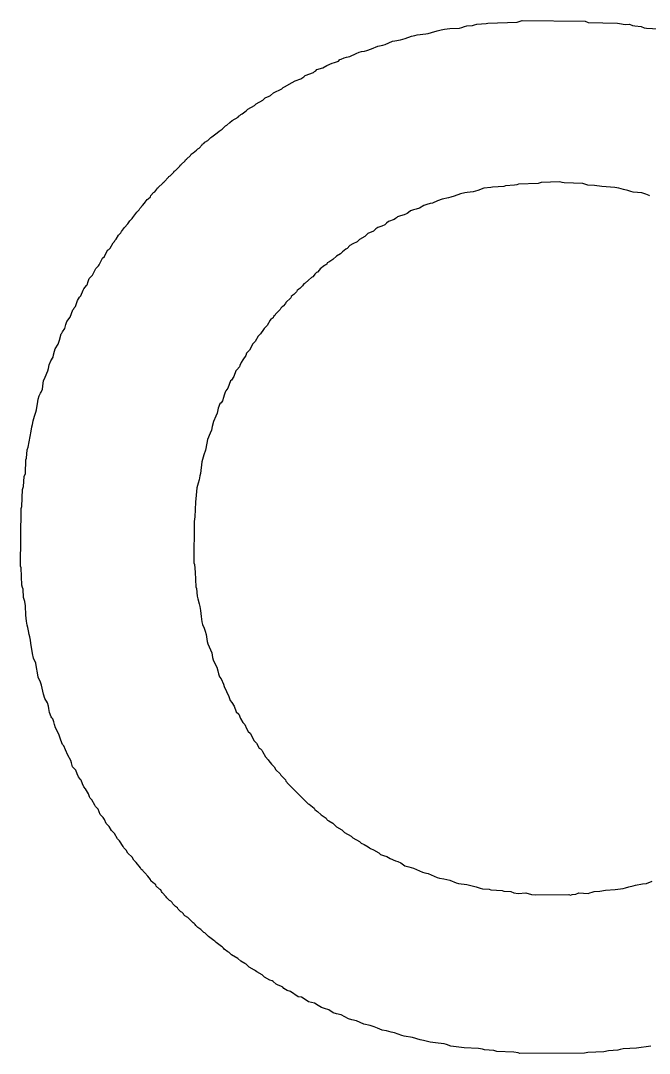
# Model space of a CAD drawing. Header units: inches. Extents: x -0.3 to 12.2, y -3.2 to 4.4.
# Drawn here: x 3.3402 to 3.4008, y 1.6955 to 1.7949 of the extents above; entities that cross this region are included whole.
import ezdxf

# ---------------------------------------------------------------- set-up
doc = ezdxf.new("R2010")
doc.units = ezdxf.units.IN
doc.header["$MEASUREMENT"] = 0
doc.layers.add('Board Layer Stack Bottom Overlay', color=54, linetype='Continuous')

msp = doc.modelspace()

# ---------------------------------------------------------------- linework, layer by layer
at = {"layer": 'Board Layer Stack Bottom Overlay'}
for p, q in [((3.384146, 1.794607), (3.385055, 1.794664)), ((3.385055, 1.794664), (3.385225, 1.794721)), ((3.385225, 1.794721), (3.388037, 1.794806)), ((3.388037, 1.794806), (3.38852, 1.794948)), ((3.38852, 1.794948), (3.394599, 1.794891)), ((3.394599, 1.794891), (3.394884, 1.794778)), ((3.394884, 1.794778), (3.397724, 1.794721)), ((3.397724, 1.794721), (3.397895, 1.794664)), ((3.397895, 1.794664), (3.398435, 1.794579)), ((3.378407, 1.793585), (3.379231, 1.79367)), ((3.379231, 1.79367), (3.379458, 1.793727)), ((3.379458, 1.793727), (3.379771, 1.793812)), ((3.379771, 1.793812), (3.380339, 1.793982)), ((3.380339, 1.793982), (3.380708, 1.794068)), ((3.380708, 1.794068), (3.381049, 1.794124)), ((3.381049, 1.794124), (3.38156, 1.794181)), ((3.38156, 1.794181), (3.38247, 1.794238)), ((3.38247, 1.794238), (3.382697, 1.794295)), ((3.382697, 1.794295), (3.382953, 1.79438)), ((3.382953, 1.79438), (3.38318, 1.794437)), ((3.38318, 1.794437), (3.383748, 1.794494)), ((3.383748, 1.794494), (3.383918, 1.79455)), ((3.383918, 1.79455), (3.384146, 1.794607)), ((3.398435, 1.794579), (3.398861, 1.794607)), ((3.398861, 1.794607), (3.399145, 1.794494)), ((3.399145, 1.794494), (3.399372, 1.794437)), ((3.399372, 1.794437), (3.399997, 1.79438)), ((3.399997, 1.79438), (3.400281, 1.794266)), ((3.400281, 1.794266), (3.400508, 1.79421)), ((3.400508, 1.79421), (3.401645, 1.794153)), ((3.375084, 1.79259), (3.375311, 1.792647)), ((3.375311, 1.792647), (3.376021, 1.79296)), ((3.376021, 1.79296), (3.376248, 1.793017)), ((3.376248, 1.793017), (3.376788, 1.793102)), ((3.376788, 1.793102), (3.377243, 1.793215)), ((3.377243, 1.793215), (3.377868, 1.793443)), ((3.377868, 1.793443), (3.37818, 1.793528)), ((3.37818, 1.793528), (3.378407, 1.793585)), ((3.371902, 1.791511), (3.372527, 1.791795)), ((3.372527, 1.791795), (3.372811, 1.791909)), ((3.372811, 1.791909), (3.373038, 1.791965)), ((3.373038, 1.791965), (3.373322, 1.792022)), ((3.373322, 1.792022), (3.37355, 1.792079)), ((3.37355, 1.792079), (3.374004, 1.79225)), ((3.374004, 1.79225), (3.374601, 1.792505)), ((3.374601, 1.792505), (3.375084, 1.79259)), ((3.369715, 1.79063), (3.370226, 1.790858)), ((3.370226, 1.790858), (3.370453, 1.790914)), ((3.370453, 1.790914), (3.370823, 1.791056)), ((3.370823, 1.791056), (3.370965, 1.791198)), ((3.370965, 1.791198), (3.371078, 1.791255)), ((3.371078, 1.791255), (3.371362, 1.791369)), ((3.371362, 1.791369), (3.371589, 1.791426)), ((3.371589, 1.791426), (3.371902, 1.791511)), ((3.367499, 1.789551), (3.367612, 1.789664)), ((3.367612, 1.789664), (3.368408, 1.789948)), ((3.368408, 1.789948), (3.368522, 1.790062)), ((3.368522, 1.790062), (3.368635, 1.790119)), ((3.368635, 1.790119), (3.368749, 1.790233)), ((3.368749, 1.790233), (3.369317, 1.790403)), ((3.369317, 1.790403), (3.369715, 1.79063)), ((3.365624, 1.788585), (3.366363, 1.788983)), ((3.366363, 1.788983), (3.366647, 1.789153)), ((3.366647, 1.789153), (3.367186, 1.789352)), ((3.367186, 1.789352), (3.367499, 1.789551)), ((3.363749, 1.787505), (3.364147, 1.787676)), ((3.364147, 1.787676), (3.36426, 1.787733)), ((3.36426, 1.787733), (3.364573, 1.787988)), ((3.364573, 1.787988), (3.365368, 1.788386)), ((3.365368, 1.788386), (3.36551, 1.788528)), ((3.36551, 1.788528), (3.365624, 1.788585)), ((3.362102, 1.786426), (3.362726, 1.786767)), ((3.362726, 1.786767), (3.362897, 1.786937)), ((3.362897, 1.786937), (3.363522, 1.787278)), ((3.363522, 1.787278), (3.363749, 1.787505)), ((3.361164, 1.785659), (3.361193, 1.785744)), ((3.361193, 1.785744), (3.361306, 1.785801)), ((3.361306, 1.785801), (3.36142, 1.785915)), ((3.36142, 1.785915), (3.361533, 1.785972)), ((3.361533, 1.785972), (3.361931, 1.786256)), ((3.361931, 1.786256), (3.362102, 1.786426)), ((3.359602, 1.784494), (3.359942, 1.784835)), ((3.359942, 1.784835), (3.360056, 1.784892)), ((3.360056, 1.784892), (3.360369, 1.785148)), ((3.360369, 1.785148), (3.360568, 1.785346)), ((3.360568, 1.785346), (3.361164, 1.785659)), ((3.358238, 1.783415), (3.358522, 1.783699)), ((3.358522, 1.783699), (3.358636, 1.783756)), ((3.358636, 1.783756), (3.359147, 1.784153)), ((3.359147, 1.784153), (3.359318, 1.784324)), ((3.359318, 1.784324), (3.359602, 1.784494)), ((3.357386, 1.782676), (3.357698, 1.782989)), ((3.357698, 1.782989), (3.357727, 1.783074)), ((3.357727, 1.783074), (3.35784, 1.783131)), ((3.35784, 1.783131), (3.357954, 1.783244)), ((3.357954, 1.783244), (3.358238, 1.783415)), ((3.356193, 1.781597), (3.356562, 1.781966)), ((3.356562, 1.781966), (3.356619, 1.78208)), ((3.356619, 1.78208), (3.356818, 1.782222)), ((3.356818, 1.782222), (3.35713, 1.782477)), ((3.35713, 1.782477), (3.357272, 1.782619)), ((3.357272, 1.782619), (3.357386, 1.782676)), ((3.355113, 1.780517), (3.355539, 1.780943)), ((3.355539, 1.780943), (3.355568, 1.781029)), ((3.355568, 1.781029), (3.355681, 1.781085)), ((3.355681, 1.781085), (3.356051, 1.781455)), ((3.356051, 1.781455), (3.356079, 1.78154)), ((3.356079, 1.78154), (3.356193, 1.781597)), ((3.354034, 1.779438), (3.35446, 1.779864)), ((3.35446, 1.779864), (3.354488, 1.779949)), ((3.354488, 1.779949), (3.354602, 1.780006)), ((3.354602, 1.780006), (3.354971, 1.780375)), ((3.354971, 1.780375), (3.355, 1.780461)), ((3.355, 1.780461), (3.355113, 1.780517)), ((3.353125, 1.778472), (3.353324, 1.778728)), ((3.353324, 1.778728), (3.353352, 1.778813)), ((3.353352, 1.778813), (3.353466, 1.77887)), ((3.353466, 1.77887), (3.353892, 1.779296)), ((3.353892, 1.779296), (3.35392, 1.779381)), ((3.35392, 1.779381), (3.354034, 1.779438)), ((3.384827, 1.778813), (3.384259, 1.778586)), ((3.385509, 1.77887), (3.384827, 1.778813)), ((3.38568, 1.778927), (3.385509, 1.77887)), ((3.386759, 1.778983), (3.38568, 1.778927)), ((3.386929, 1.77904), (3.386759, 1.778983)), ((3.387782, 1.779097), (3.386929, 1.77904)), ((3.388009, 1.779154), (3.387782, 1.779097)), ((3.388179, 1.779211), (3.388009, 1.779154)), ((3.390054, 1.779267), (3.388179, 1.779211)), ((3.390338, 1.779381), (3.390054, 1.779267)), ((3.392157, 1.779438), (3.390338, 1.779381)), ((3.392384, 1.779381), (3.392157, 1.779438)), ((3.392554, 1.779324), (3.392384, 1.779381)), ((3.394372, 1.779267), (3.392554, 1.779324)), ((3.394855, 1.779125), (3.394372, 1.779267)), ((3.39548, 1.779068), (3.394855, 1.779125)), ((3.39619, 1.778983), (3.39548, 1.779068)), ((3.39744, 1.77887), (3.39619, 1.778983)), ((3.397838, 1.778813), (3.39744, 1.77887)), ((3.398293, 1.778699), (3.397838, 1.778813)), ((3.352187, 1.777478), (3.352386, 1.777733)), ((3.352386, 1.777733), (3.3525, 1.77779)), ((3.3525, 1.77779), (3.352699, 1.777989)), ((3.352699, 1.777989), (3.352756, 1.778103)), ((3.352756, 1.778103), (3.353011, 1.778415)), ((3.353011, 1.778415), (3.353125, 1.778472)), ((3.380822, 1.777762), (3.380367, 1.777591)), ((3.381419, 1.777904), (3.380822, 1.777762)), ((3.381646, 1.777961), (3.381419, 1.777904)), ((3.381958, 1.778046), (3.381646, 1.777961)), ((3.382583, 1.778273), (3.381958, 1.778046)), ((3.383009, 1.778358), (3.382583, 1.778273)), ((3.383237, 1.778415), (3.383009, 1.778358)), ((3.383805, 1.778472), (3.383237, 1.778415)), ((3.384259, 1.778586), (3.383805, 1.778472)), ((3.39869, 1.778586), (3.398293, 1.778699)), ((3.399003, 1.7785), (3.39869, 1.778586)), ((3.39923, 1.778444), (3.399003, 1.7785)), ((3.400054, 1.778358), (3.39923, 1.778444)), ((3.400451, 1.778245), (3.400054, 1.778358)), ((3.400764, 1.778103), (3.400451, 1.778245)), ((3.400792, 1.778074), (3.400764, 1.778103)), ((3.351392, 1.776512), (3.351619, 1.776739)), ((3.351619, 1.776739), (3.351676, 1.776853)), ((3.351676, 1.776853), (3.351932, 1.777165)), ((3.351932, 1.777165), (3.35213, 1.777364)), ((3.35213, 1.777364), (3.352187, 1.777478)), ((3.378038, 1.776739), (3.377754, 1.776625)), ((3.378322, 1.776796), (3.378038, 1.776739)), ((3.378635, 1.776881), (3.378322, 1.776796)), ((3.379061, 1.777137), (3.378635, 1.776881)), ((3.379345, 1.77725), (3.379061, 1.777137)), ((3.379657, 1.777336), (3.379345, 1.77725)), ((3.379885, 1.777392), (3.379657, 1.777336)), ((3.380367, 1.777591), (3.379885, 1.777392)), ((3.35071, 1.77566), (3.350937, 1.775887)), ((3.350937, 1.775887), (3.350994, 1.776001)), ((3.350994, 1.776001), (3.351392, 1.776512)), ((3.376192, 1.775802), (3.375652, 1.775603)), ((3.376305, 1.775915), (3.376192, 1.775802)), ((3.376419, 1.775972), (3.376305, 1.775915)), ((3.376504, 1.776057), (3.376419, 1.775972)), ((3.376788, 1.776171), (3.376504, 1.776057)), ((3.377157, 1.776256), (3.376788, 1.776171)), ((3.377442, 1.77637), (3.377157, 1.776256)), ((3.377555, 1.776483), (3.377442, 1.77637)), ((3.377754, 1.776625), (3.377555, 1.776483)), ((3.349915, 1.774637), (3.350199, 1.775035)), ((3.350199, 1.775035), (3.35054, 1.775375)), ((3.35054, 1.775375), (3.35071, 1.77566)), ((3.37443, 1.774893), (3.374203, 1.774665)), ((3.374629, 1.775035), (3.37443, 1.774893)), ((3.374998, 1.775177), (3.374629, 1.775035)), ((3.375282, 1.77529), (3.374998, 1.775177)), ((3.375453, 1.775461), (3.375282, 1.77529)), ((3.375652, 1.775603), (3.375453, 1.775461)), ((3.349233, 1.773671), (3.34929, 1.773785)), ((3.34929, 1.773785), (3.349403, 1.773898)), ((3.349403, 1.773898), (3.349631, 1.774296)), ((3.349631, 1.774296), (3.349858, 1.774523)), ((3.349858, 1.774523), (3.349915, 1.774637)), ((3.372839, 1.77387), (3.372612, 1.773643)), ((3.373351, 1.774154), (3.372839, 1.77387)), ((3.373663, 1.774466), (3.373351, 1.774154)), ((3.374203, 1.774665), (3.373663, 1.774466)), ((3.348267, 1.772251), (3.34858, 1.772847)), ((3.34858, 1.772847), (3.348693, 1.772904)), ((3.348693, 1.772904), (3.348835, 1.773046)), ((3.348835, 1.773046), (3.349119, 1.773557)), ((3.349119, 1.773557), (3.349233, 1.773671)), ((3.371533, 1.772961), (3.37122, 1.772705)), ((3.371646, 1.773018), (3.371533, 1.772961)), ((3.37193, 1.773302), (3.371646, 1.773018)), ((3.372215, 1.773472), (3.37193, 1.773302)), ((3.372612, 1.773643), (3.372215, 1.773472)), ((3.347756, 1.771455), (3.348097, 1.77208)), ((3.348097, 1.77208), (3.348267, 1.772251)), ((3.370283, 1.771938), (3.369885, 1.771711)), ((3.370624, 1.772279), (3.370283, 1.771938)), ((3.371021, 1.772506), (3.370624, 1.772279)), ((3.37122, 1.772705), (3.371021, 1.772506)), ((3.347131, 1.770433), (3.347301, 1.77083)), ((3.347301, 1.77083), (3.347443, 1.771086)), ((3.347443, 1.771086), (3.347472, 1.771114)), ((3.347472, 1.771114), (3.347699, 1.771342)), ((3.347699, 1.771342), (3.347756, 1.771455)), ((3.369004, 1.770944), (3.368806, 1.770745)), ((3.369061, 1.771058), (3.369004, 1.770944)), ((3.369487, 1.77137), (3.369061, 1.771058)), ((3.369601, 1.771427), (3.369487, 1.77137)), ((3.369686, 1.771512), (3.369601, 1.771427)), ((3.369743, 1.771626), (3.369686, 1.771512)), ((3.369885, 1.771711), (3.369743, 1.771626)), ((3.34662, 1.769524), (3.346705, 1.769836)), ((3.346705, 1.769836), (3.346818, 1.77012)), ((3.346818, 1.77012), (3.347131, 1.770433)), ((3.367925, 1.769978), (3.367612, 1.769666)), ((3.368238, 1.770234), (3.367925, 1.769978)), ((3.368351, 1.770291), (3.368238, 1.770234)), ((3.368493, 1.770433), (3.368351, 1.770291)), ((3.36855, 1.770546), (3.368493, 1.770433)), ((3.368692, 1.770688), (3.36855, 1.770546)), ((3.368806, 1.770745), (3.368692, 1.770688)), ((3.345995, 1.768444), (3.346222, 1.769012)), ((3.346222, 1.769012), (3.346279, 1.769126)), ((3.346279, 1.769126), (3.346534, 1.769438)), ((3.346534, 1.769438), (3.34662, 1.769524)), ((3.366789, 1.768842), (3.366533, 1.768586)), ((3.366846, 1.768955), (3.366789, 1.768842)), ((3.366988, 1.769097), (3.366846, 1.768955)), ((3.367101, 1.769154), (3.366988, 1.769097)), ((3.367357, 1.76941), (3.367101, 1.769154)), ((3.367414, 1.769524), (3.367357, 1.76941)), ((3.367499, 1.769609), (3.367414, 1.769524)), ((3.367612, 1.769666), (3.367499, 1.769609)), ((3.345597, 1.767706), (3.345682, 1.768018)), ((3.345682, 1.768018), (3.345881, 1.768331)), ((3.345881, 1.768331), (3.345995, 1.768444)), ((3.365766, 1.767819), (3.365709, 1.767706)), ((3.366221, 1.768274), (3.365766, 1.767819)), ((3.366277, 1.768387), (3.366221, 1.768274)), ((3.366419, 1.768529), (3.366277, 1.768387)), ((3.366533, 1.768586), (3.366419, 1.768529)), ((3.344972, 1.766399), (3.345228, 1.767109)), ((3.345228, 1.767109), (3.345313, 1.767194)), ((3.345313, 1.767194), (3.34537, 1.767308)), ((3.34537, 1.767308), (3.345483, 1.767421)), ((3.345483, 1.767421), (3.345597, 1.767706)), ((3.365198, 1.767137), (3.364743, 1.766683)), ((3.365255, 1.767251), (3.365198, 1.767137)), ((3.365397, 1.767393), (3.365255, 1.767251)), ((3.36551, 1.76745), (3.365397, 1.767393)), ((3.365709, 1.767706), (3.36551, 1.76745)), ((3.344546, 1.765689), (3.344659, 1.765973)), ((3.344659, 1.765973), (3.344972, 1.766399)), ((3.364232, 1.766115), (3.363948, 1.765603)), ((3.364317, 1.7662), (3.364232, 1.766115)), ((3.364431, 1.766257), (3.364317, 1.7662)), ((3.364516, 1.766342), (3.364431, 1.766257)), ((3.364573, 1.766456), (3.364516, 1.766342)), ((3.364687, 1.766569), (3.364573, 1.766456)), ((3.364743, 1.766683), (3.364687, 1.766569)), ((3.344091, 1.76478), (3.344177, 1.764865)), ((3.344177, 1.764865), (3.344233, 1.764979)), ((3.344233, 1.764979), (3.34446, 1.765319)), ((3.34446, 1.765319), (3.344546, 1.765689)), ((3.363323, 1.764808), (3.363096, 1.764581)), ((3.363607, 1.765206), (3.363323, 1.764808)), ((3.363664, 1.765319), (3.363607, 1.765206)), ((3.363948, 1.765603), (3.363664, 1.765319)), ((3.343523, 1.763359), (3.343807, 1.763814)), ((3.343807, 1.763814), (3.343949, 1.764183)), ((3.343949, 1.764183), (3.344091, 1.76478)), ((3.362584, 1.763842), (3.362243, 1.763217)), ((3.362812, 1.764069), (3.362584, 1.763842)), ((3.363096, 1.764581), (3.362812, 1.764069)), ((3.343381, 1.762763), (3.343466, 1.763132)), ((3.343466, 1.763132), (3.343523, 1.763359)), ((3.36196, 1.762933), (3.361903, 1.762706)), ((3.362243, 1.763217), (3.36196, 1.762933)), ((3.34287, 1.761456), (3.342955, 1.761825)), ((3.342955, 1.761825), (3.343097, 1.762195)), ((3.343097, 1.762195), (3.343324, 1.762535)), ((3.343324, 1.762535), (3.343381, 1.762763)), ((3.361448, 1.762024), (3.361334, 1.76174)), ((3.361619, 1.762308), (3.361448, 1.762024)), ((3.361903, 1.762706), (3.361619, 1.762308)), ((3.342557, 1.760632), (3.342813, 1.761229)), ((3.342813, 1.761229), (3.34287, 1.761456)), ((3.360937, 1.761229), (3.360738, 1.760689)), ((3.361022, 1.761314), (3.360937, 1.761229)), ((3.361278, 1.761626), (3.361022, 1.761314)), ((3.361334, 1.76174), (3.361278, 1.761626)), ((3.342302, 1.759467), (3.342358, 1.760036)), ((3.342358, 1.760036), (3.342415, 1.760263)), ((3.342415, 1.760263), (3.342557, 1.760632)), ((3.360425, 1.760263), (3.36017, 1.759553)), ((3.360511, 1.760348), (3.360425, 1.760263)), ((3.360738, 1.760689), (3.360511, 1.760348)), ((3.341989, 1.758814), (3.342103, 1.759098)), ((3.342103, 1.759098), (3.342188, 1.759183)), ((3.342188, 1.759183), (3.342302, 1.759467)), ((3.3598, 1.758899), (3.359744, 1.758672)), ((3.359914, 1.759183), (3.3598, 1.758899)), ((3.359971, 1.759297), (3.359914, 1.759183)), ((3.36017, 1.759553), (3.359971, 1.759297)), ((3.341733, 1.757479), (3.341847, 1.758274)), ((3.341847, 1.758274), (3.341904, 1.758502)), ((3.341904, 1.758502), (3.341989, 1.758814)), ((3.359403, 1.758047), (3.359232, 1.757649)), ((3.359516, 1.758161), (3.359403, 1.758047)), ((3.359659, 1.75836), (3.359516, 1.758161)), ((3.359744, 1.758672), (3.359659, 1.75836)), ((3.341421, 1.756428), (3.341535, 1.756882)), ((3.341535, 1.756882), (3.341677, 1.757252)), ((3.341677, 1.757252), (3.341733, 1.757479)), ((3.359005, 1.756854), (3.358778, 1.756343)), ((3.359147, 1.757166), (3.359005, 1.756854)), ((3.359232, 1.757649), (3.359147, 1.757166)), ((3.341279, 1.755831), (3.341336, 1.756059)), ((3.341336, 1.756059), (3.341421, 1.756428)), ((3.358664, 1.755888), (3.358579, 1.755519)), ((3.358778, 1.756343), (3.358664, 1.755888)), ((3.340938, 1.7539), (3.341222, 1.755434)), ((3.341222, 1.755434), (3.341279, 1.755831)), ((3.358465, 1.755235), (3.35821, 1.754638)), ((3.358579, 1.755519), (3.358465, 1.755235)), ((3.340824, 1.753615), (3.340938, 1.7539)), ((3.358125, 1.754269), (3.358011, 1.753587)), ((3.35821, 1.754638), (3.358125, 1.754269)), ((3.340768, 1.75282), (3.340824, 1.753615)), ((3.35784, 1.753133), (3.357642, 1.752479)), ((3.358011, 1.753587), (3.35784, 1.753133)), ((3.340654, 1.751343), (3.340711, 1.75265)), ((3.340711, 1.75265), (3.340768, 1.75282)), ((3.357642, 1.752479), (3.357528, 1.751343)), ((3.340483, 1.750093), (3.34054, 1.751059)), ((3.34054, 1.751059), (3.340654, 1.751343)), ((3.357471, 1.751116), (3.357386, 1.750746)), ((3.357528, 1.751343), (3.357471, 1.751116)), ((3.34037, 1.749809), (3.340483, 1.750093)), ((3.357187, 1.749979), (3.357102, 1.749269)), ((3.357301, 1.750434), (3.357187, 1.749979)), ((3.357386, 1.750746), (3.357301, 1.750434)), ((3.340313, 1.748161), (3.34037, 1.749809)), ((3.357102, 1.749269), (3.357045, 1.748587)), ((3.340199, 1.742423), (3.340256, 1.747991)), ((3.340256, 1.747991), (3.340313, 1.748161)), ((3.357045, 1.748587), (3.356988, 1.747167)), ((3.356988, 1.747167), (3.356931, 1.746712)), ((3.356931, 1.746712), (3.356903, 1.742764)), ((3.340256, 1.742253), (3.340199, 1.742423)), ((3.340313, 1.740605), (3.340256, 1.742253)), ((3.356903, 1.742764), (3.35696, 1.742593)), ((3.35696, 1.742593), (3.357017, 1.741855)), ((3.357017, 1.741855), (3.357073, 1.740435)), ((3.34037, 1.740378), (3.340313, 1.740605)), ((3.340427, 1.740207), (3.34037, 1.740378)), ((3.340483, 1.739412), (3.340427, 1.740207)), ((3.357073, 1.740435), (3.35713, 1.740264)), ((3.35713, 1.740264), (3.357215, 1.739554)), ((3.340597, 1.739014), (3.340483, 1.739412)), ((3.340654, 1.738616), (3.340597, 1.739014)), ((3.357215, 1.739554), (3.357272, 1.73927)), ((3.357272, 1.73927), (3.357414, 1.738787)), ((3.340711, 1.737707), (3.340654, 1.738616)), ((3.357414, 1.738787), (3.357471, 1.73856)), ((3.357471, 1.73856), (3.357528, 1.738162)), ((3.357528, 1.738162), (3.357585, 1.737594)), ((3.340768, 1.737139), (3.340711, 1.737707)), ((3.340824, 1.736742), (3.340768, 1.737139)), ((3.357585, 1.737594), (3.35767, 1.737054)), ((3.35767, 1.737054), (3.357727, 1.736827)), ((3.340881, 1.736514), (3.340824, 1.736742)), ((3.340966, 1.736202), (3.340881, 1.736514)), ((3.341023, 1.735861), (3.340966, 1.736202)), ((3.357727, 1.736827), (3.357869, 1.736457)), ((3.357869, 1.736457), (3.357982, 1.736173)), ((3.357982, 1.736173), (3.358068, 1.735861)), ((3.34108, 1.735634), (3.341023, 1.735861)), ((3.341137, 1.735293), (3.34108, 1.735634)), ((3.341194, 1.735009), (3.341137, 1.735293)), ((3.341336, 1.734015), (3.341194, 1.735009)), ((3.358068, 1.735861), (3.358181, 1.735179)), ((3.358181, 1.735179), (3.358238, 1.734952)), ((3.341449, 1.73356), (3.341336, 1.734015)), ((3.358238, 1.734952), (3.358352, 1.734668)), ((3.358352, 1.734668), (3.358607, 1.734071)), ((3.358607, 1.734071), (3.358693, 1.733645)), ((3.341648, 1.733077), (3.341449, 1.73356)), ((3.341705, 1.73285), (3.341648, 1.733077)), ((3.358693, 1.733645), (3.358749, 1.733418)), ((3.358749, 1.733418), (3.358863, 1.733134)), ((3.358863, 1.733134), (3.359119, 1.732708)), ((3.341847, 1.731969), (3.341705, 1.73285)), ((3.359119, 1.732708), (3.359204, 1.732338)), ((3.359204, 1.732338), (3.359261, 1.732054)), ((3.359261, 1.732054), (3.359374, 1.73177)), ((3.341904, 1.731742), (3.341847, 1.731969)), ((3.342103, 1.731259), (3.341904, 1.731742)), ((3.342216, 1.730975), (3.342103, 1.731259)), ((3.359374, 1.73177), (3.359516, 1.731571)), ((3.359516, 1.731571), (3.359744, 1.73106)), ((3.359744, 1.73106), (3.3598, 1.730833)), ((3.342415, 1.730094), (3.342216, 1.730975)), ((3.342529, 1.729696), (3.342415, 1.730094)), ((3.3598, 1.730833), (3.360255, 1.729867)), ((3.342785, 1.72927), (3.342529, 1.729696)), ((3.34287, 1.728958), (3.342785, 1.72927)), ((3.360255, 1.729867), (3.360397, 1.729498)), ((3.360397, 1.729498), (3.360539, 1.729299)), ((3.360539, 1.729299), (3.360766, 1.728958)), ((3.342926, 1.728731), (3.34287, 1.728958)), ((3.342983, 1.728333), (3.342926, 1.728731)), ((3.343154, 1.727935), (3.342983, 1.728333)), ((3.360766, 1.728958), (3.360965, 1.728418)), ((3.360965, 1.728418), (3.361221, 1.728163)), ((3.361221, 1.728163), (3.361391, 1.727765)), ((3.343211, 1.727822), (3.343154, 1.727935)), ((3.343296, 1.727736), (3.343211, 1.727822)), ((3.343409, 1.727452), (3.343296, 1.727736)), ((3.343466, 1.727168), (3.343409, 1.727452)), ((3.343551, 1.726856), (3.343466, 1.727168)), ((3.361391, 1.727765), (3.361619, 1.727367)), ((3.361619, 1.727367), (3.361789, 1.727197)), ((3.361789, 1.727197), (3.36196, 1.726799)), ((3.343864, 1.726259), (3.343551, 1.726856)), ((3.343978, 1.725975), (3.343864, 1.726259)), ((3.36196, 1.726799), (3.36213, 1.726515)), ((3.36213, 1.726515), (3.3623, 1.726344)), ((3.3623, 1.726344), (3.362698, 1.725606)), ((3.344063, 1.725663), (3.343978, 1.725975)), ((3.344233, 1.725265), (3.344063, 1.725663)), ((3.344375, 1.725123), (3.344233, 1.725265)), ((3.344517, 1.724754), (3.344375, 1.725123)), ((3.362698, 1.725606), (3.362925, 1.725379)), ((3.362925, 1.725379), (3.363181, 1.724896)), ((3.344745, 1.724242), (3.344517, 1.724754)), ((3.345029, 1.723731), (3.344745, 1.724242)), ((3.363181, 1.724896), (3.363295, 1.724839)), ((3.363295, 1.724839), (3.363437, 1.724697)), ((3.363437, 1.724697), (3.363494, 1.724583)), ((3.363494, 1.724583), (3.363777, 1.724072)), ((3.363777, 1.724072), (3.364062, 1.723788)), ((3.345086, 1.723504), (3.345029, 1.723731)), ((3.345199, 1.723106), (3.345086, 1.723504)), ((3.345512, 1.722794), (3.345199, 1.723106)), ((3.364062, 1.723788), (3.364118, 1.723674)), ((3.364118, 1.723674), (3.364374, 1.723362)), ((3.364374, 1.723362), (3.36463, 1.723106)), ((3.36463, 1.723106), (3.3648, 1.722822)), ((3.345654, 1.722424), (3.345512, 1.722794)), ((3.345767, 1.72214), (3.345654, 1.722424)), ((3.345881, 1.722027), (3.345767, 1.72214)), ((3.3648, 1.722822), (3.365198, 1.722424)), ((3.365198, 1.722424), (3.365255, 1.722311)), ((3.365255, 1.722311), (3.365709, 1.721856)), ((3.345938, 1.721913), (3.345881, 1.722027)), ((3.346023, 1.721828), (3.345938, 1.721913)), ((3.346165, 1.721458), (3.346023, 1.721828)), ((3.346279, 1.721174), (3.346165, 1.721458)), ((3.346449, 1.721004), (3.346279, 1.721174)), ((3.365709, 1.721856), (3.365766, 1.721742)), ((3.365766, 1.721742), (3.366022, 1.72143)), ((3.366022, 1.72143), (3.367897, 1.719555)), ((3.346733, 1.720493), (3.346449, 1.721004)), ((3.346847, 1.720209), (3.346733, 1.720493)), ((3.346904, 1.720095), (3.346847, 1.720209)), ((3.347074, 1.719924), (3.346904, 1.720095)), ((3.347358, 1.719413), (3.347074, 1.719924)), ((3.347415, 1.719299), (3.347358, 1.719413)), ((3.347671, 1.719044), (3.347415, 1.719299)), ((3.367897, 1.719555), (3.36801, 1.719498)), ((3.36801, 1.719498), (3.368493, 1.719129)), ((3.368493, 1.719129), (3.36855, 1.719015)), ((3.347869, 1.718504), (3.347671, 1.719044)), ((3.348154, 1.71822), (3.347869, 1.718504)), ((3.348295, 1.718021), (3.348154, 1.71822)), ((3.36855, 1.719015), (3.368692, 1.718873)), ((3.368692, 1.718873), (3.368806, 1.718816)), ((3.368806, 1.718816), (3.369146, 1.718476)), ((3.369146, 1.718476), (3.36926, 1.718419)), ((3.36926, 1.718419), (3.369629, 1.718163)), ((3.369629, 1.718163), (3.369686, 1.71805)), ((3.348438, 1.717652), (3.348295, 1.718021)), ((3.348722, 1.717368), (3.348438, 1.717652)), ((3.348949, 1.71697), (3.348722, 1.717368)), ((3.369686, 1.71805), (3.369772, 1.717964)), ((3.369772, 1.717964), (3.369885, 1.717907)), ((3.369885, 1.717907), (3.370283, 1.71768)), ((3.370283, 1.71768), (3.370624, 1.717339)), ((3.370624, 1.717339), (3.371135, 1.717055)), ((3.349233, 1.716686), (3.348949, 1.71697)), ((3.349517, 1.716175), (3.349233, 1.716686)), ((3.349716, 1.715976), (3.349517, 1.716175)), ((3.371135, 1.717055), (3.371419, 1.716771)), ((3.371419, 1.716771), (3.372044, 1.71643)), ((3.372044, 1.71643), (3.372215, 1.71626)), ((3.372215, 1.71626), (3.372839, 1.715919)), ((3.350085, 1.715436), (3.349716, 1.715976)), ((3.350142, 1.715322), (3.350085, 1.715436)), ((3.350369, 1.715095), (3.350142, 1.715322)), ((3.35054, 1.714811), (3.350369, 1.715095)), ((3.372839, 1.715919), (3.37301, 1.715748)), ((3.37301, 1.715748), (3.373294, 1.715635)), ((3.373294, 1.715635), (3.373692, 1.715408)), ((3.373692, 1.715408), (3.373805, 1.715294)), ((3.373805, 1.715294), (3.373919, 1.715237)), ((3.373919, 1.715237), (3.374203, 1.715124)), ((3.374203, 1.715124), (3.374714, 1.71484)), ((3.350937, 1.714413), (3.35054, 1.714811)), ((3.351108, 1.714129), (3.350937, 1.714413)), ((3.351335, 1.713902), (3.351108, 1.714129)), ((3.374714, 1.71484), (3.374885, 1.714669)), ((3.374885, 1.714669), (3.375169, 1.714555)), ((3.375169, 1.714555), (3.375481, 1.71447)), ((3.375481, 1.71447), (3.375794, 1.714271)), ((3.375794, 1.714271), (3.376305, 1.714044)), ((3.351733, 1.713391), (3.351335, 1.713902)), ((3.35179, 1.713277), (3.351733, 1.713391)), ((3.351875, 1.713192), (3.35179, 1.713277)), ((3.351989, 1.713135), (3.351875, 1.713192)), ((3.352017, 1.71305), (3.351989, 1.713135)), ((3.376305, 1.714044), (3.376532, 1.713987)), ((3.376532, 1.713987), (3.376816, 1.713874)), ((3.376816, 1.713874), (3.377214, 1.71359)), ((3.377214, 1.71359), (3.377612, 1.713476)), ((3.377612, 1.713476), (3.378066, 1.713362)), ((3.378066, 1.713362), (3.378919, 1.712965)), ((3.352159, 1.712908), (3.352017, 1.71305)), ((3.352443, 1.712567), (3.352159, 1.712908)), ((3.352699, 1.712254), (3.352443, 1.712567)), ((3.352756, 1.712141), (3.352699, 1.712254)), ((3.352954, 1.711942), (3.352756, 1.712141)), ((3.378919, 1.712965), (3.379146, 1.712908)), ((3.379146, 1.712908), (3.379458, 1.712823)), ((3.379458, 1.712823), (3.379742, 1.712709)), ((3.379742, 1.712709), (3.380339, 1.712453)), ((3.380339, 1.712453), (3.380566, 1.712397)), ((3.380566, 1.712397), (3.380964, 1.71234)), ((3.380964, 1.71234), (3.38156, 1.712198)), ((3.38156, 1.712198), (3.382157, 1.711942)), ((3.353068, 1.711885), (3.352954, 1.711942)), ((3.35321, 1.711743), (3.353068, 1.711885)), ((3.353267, 1.711629), (3.35321, 1.711743)), ((3.353579, 1.711317), (3.353267, 1.711629)), ((3.353693, 1.71126), (3.353579, 1.711317)), ((3.353778, 1.711118), (3.353693, 1.71126)), ((3.353835, 1.711005), (3.353778, 1.711118)), ((3.382157, 1.711942), (3.382384, 1.711885)), ((3.382384, 1.711885), (3.38318, 1.711772)), ((3.38318, 1.711772), (3.384089, 1.711544)), ((3.384089, 1.711544), (3.384486, 1.711431)), ((3.384486, 1.711431), (3.384714, 1.711374)), ((3.384714, 1.711374), (3.385339, 1.711317)), ((3.385339, 1.711317), (3.385509, 1.71126)), ((3.385509, 1.71126), (3.386589, 1.711203)), ((3.386589, 1.711203), (3.386759, 1.711146)), ((3.386759, 1.711146), (3.387441, 1.71109)), ((3.395452, 1.71109), (3.39602, 1.711146)), ((3.39602, 1.711146), (3.39656, 1.711232)), ((3.39656, 1.711232), (3.397469, 1.711289)), ((3.397469, 1.711289), (3.397753, 1.711345)), ((3.397753, 1.711345), (3.398264, 1.711402)), ((3.398264, 1.711402), (3.398491, 1.711459)), ((3.398491, 1.711459), (3.398804, 1.711544)), ((3.398804, 1.711544), (3.399202, 1.711658)), ((3.399202, 1.711658), (3.399429, 1.711715)), ((3.399429, 1.711715), (3.40011, 1.711828)), ((3.40011, 1.711828), (3.400508, 1.711885)), ((3.400508, 1.711885), (3.401048, 1.712084)), ((3.354233, 1.710607), (3.353835, 1.711005)), ((3.35429, 1.710493), (3.354233, 1.710607)), ((3.354545, 1.710238), (3.35429, 1.710493)), ((3.354659, 1.710181), (3.354545, 1.710238)), ((3.354801, 1.710039), (3.354659, 1.710181)), ((3.387441, 1.71109), (3.387725, 1.710976)), ((3.387725, 1.710976), (3.388123, 1.710919)), ((3.388123, 1.710919), (3.388861, 1.710976)), ((3.388861, 1.710976), (3.389429, 1.710806)), ((3.389429, 1.710806), (3.389799, 1.710777)), ((3.389799, 1.710777), (3.393009, 1.710806)), ((3.393009, 1.710806), (3.393179, 1.710749)), ((3.393179, 1.710749), (3.39335, 1.710806)), ((3.39335, 1.710806), (3.39369, 1.710862)), ((3.39369, 1.710862), (3.393975, 1.710976)), ((3.393975, 1.710976), (3.394884, 1.710919)), ((3.394884, 1.710919), (3.395054, 1.710976)), ((3.395054, 1.710976), (3.395281, 1.711033)), ((3.395281, 1.711033), (3.395452, 1.71109)), ((3.354858, 1.709925), (3.354801, 1.710039)), ((3.355113, 1.709669), (3.354858, 1.709925)), ((3.355227, 1.709612), (3.355113, 1.709669)), ((3.355312, 1.709527), (3.355227, 1.709612)), ((3.355369, 1.709414), (3.355312, 1.709527)), ((3.355625, 1.709158), (3.355369, 1.709414)), ((3.355738, 1.709101), (3.355625, 1.709158)), ((3.35588, 1.708959), (3.355738, 1.709101)), ((3.355937, 1.708846), (3.35588, 1.708959)), ((3.356022, 1.70876), (3.355937, 1.708846)), ((3.356306, 1.70859), (3.356022, 1.70876)), ((3.356818, 1.708079), (3.356306, 1.70859)), ((3.356931, 1.708022), (3.356818, 1.708079)), ((3.357017, 1.707936), (3.356931, 1.708022)), ((3.357073, 1.707823), (3.357017, 1.707936)), ((3.357272, 1.707624), (3.357073, 1.707823)), ((3.357556, 1.707454), (3.357272, 1.707624)), ((3.35784, 1.70717), (3.357556, 1.707454)), ((3.357954, 1.707113), (3.35784, 1.70717)), ((3.358295, 1.706772), (3.357954, 1.707113)), ((3.358806, 1.706374), (3.358295, 1.706772)), ((3.35892, 1.706317), (3.358806, 1.706374)), ((3.359033, 1.706204), (3.35892, 1.706317)), ((3.359545, 1.705806), (3.359033, 1.706204)), ((3.359659, 1.705749), (3.359545, 1.705806)), ((3.359744, 1.705664), (3.359659, 1.705749)), ((3.3598, 1.70555), (3.359744, 1.705664)), ((3.36017, 1.705295), (3.3598, 1.70555)), ((3.360283, 1.705238), (3.36017, 1.705295)), ((3.360511, 1.705011), (3.360283, 1.705238)), ((3.361136, 1.70467), (3.360511, 1.705011)), ((3.36142, 1.704386), (3.361136, 1.70467)), ((3.361817, 1.704158), (3.36142, 1.704386)), ((3.361931, 1.704101), (3.361817, 1.704158)), ((3.362215, 1.703817), (3.361931, 1.704101)), ((3.362726, 1.703533), (3.362215, 1.703817)), ((3.36284, 1.703477), (3.362726, 1.703533)), ((3.362954, 1.703363), (3.36284, 1.703477)), ((3.363465, 1.703079), (3.362954, 1.703363)), ((3.363692, 1.702852), (3.363465, 1.703079)), ((3.364204, 1.702568), (3.363692, 1.702852)), ((3.364431, 1.702511), (3.364204, 1.702568)), ((3.364516, 1.702425), (3.364431, 1.702511)), ((3.364829, 1.70217), (3.364516, 1.702425)), ((3.364942, 1.702113), (3.364829, 1.70217)), ((3.36534, 1.701943), (3.364942, 1.702113)), ((3.365454, 1.701886), (3.36534, 1.701943)), ((3.365567, 1.701772), (3.365454, 1.701886)), ((3.36588, 1.701573), (3.365567, 1.701772)), ((3.366192, 1.701488), (3.36588, 1.701573)), ((3.366931, 1.700977), (3.366192, 1.701488)), ((3.367272, 1.70092), (3.366931, 1.700977)), ((3.367612, 1.700693), (3.367272, 1.70092)), ((3.367925, 1.700494), (3.367612, 1.700693)), ((3.368522, 1.700352), (3.367925, 1.700494)), ((3.368862, 1.700125), (3.368522, 1.700352)), ((3.369175, 1.699926), (3.368862, 1.700125)), ((3.369487, 1.69984), (3.369175, 1.699926)), ((3.369885, 1.699727), (3.369487, 1.69984)), ((3.370311, 1.699414), (3.369885, 1.699727)), ((3.370624, 1.699329), (3.370311, 1.699414)), ((3.371078, 1.699215), (3.370624, 1.699329)), ((3.371788, 1.698846), (3.371078, 1.699215)), ((3.372101, 1.698761), (3.371788, 1.698846)), ((3.372555, 1.698647), (3.372101, 1.698761)), ((3.373266, 1.698335), (3.372555, 1.698647)), ((3.373862, 1.698193), (3.373266, 1.698335)), ((3.37426, 1.698079), (3.373862, 1.698193)), ((3.374572, 1.697937), (3.37426, 1.698079)), ((3.375027, 1.697767), (3.374572, 1.697937)), ((3.375453, 1.697682), (3.375027, 1.697767)), ((3.375907, 1.697568), (3.375453, 1.697682)), ((3.37622, 1.697483), (3.375907, 1.697568)), ((3.37693, 1.697227), (3.37622, 1.697483)), ((3.377157, 1.69717), (3.37693, 1.697227)), ((3.377953, 1.697056), (3.377157, 1.69717)), ((3.378691, 1.696829), (3.377953, 1.697056)), ((3.379004, 1.696744), (3.378691, 1.696829)), ((3.379657, 1.696602), (3.379004, 1.696744)), ((3.380424, 1.696517), (3.379657, 1.696602)), ((3.381021, 1.696432), (3.380424, 1.696517)), ((3.381248, 1.696375), (3.381021, 1.696432)), ((3.381646, 1.696204), (3.381248, 1.696375)), ((3.382924, 1.696062), (3.381646, 1.696204)), ((3.400906, 1.696204), (3.399542, 1.696034)), ((3.384316, 1.695977), (3.382924, 1.696062)), ((3.384714, 1.69592), (3.384316, 1.695977)), ((3.384884, 1.695863), (3.384714, 1.69592)), ((3.385793, 1.695807), (3.384884, 1.695863)), ((3.386077, 1.695693), (3.385793, 1.695807)), ((3.387725, 1.695636), (3.386077, 1.695693)), ((3.388123, 1.695579), (3.387725, 1.695636)), ((3.388293, 1.695523), (3.388123, 1.695579)), ((3.394514, 1.695551), (3.388293, 1.695523)), ((3.394855, 1.695608), (3.394514, 1.695551)), ((3.396389, 1.695664), (3.394855, 1.695608)), ((3.396844, 1.695778), (3.396389, 1.695664)), ((3.397753, 1.695835), (3.396844, 1.695778)), ((3.39798, 1.695892), (3.397753, 1.695835)), ((3.398264, 1.695949), (3.39798, 1.695892)), ((3.399542, 1.696034), (3.398264, 1.695949))]:
    msp.add_line(p, q, dxfattribs=at)

doc.saveas('drawing.dxf')
